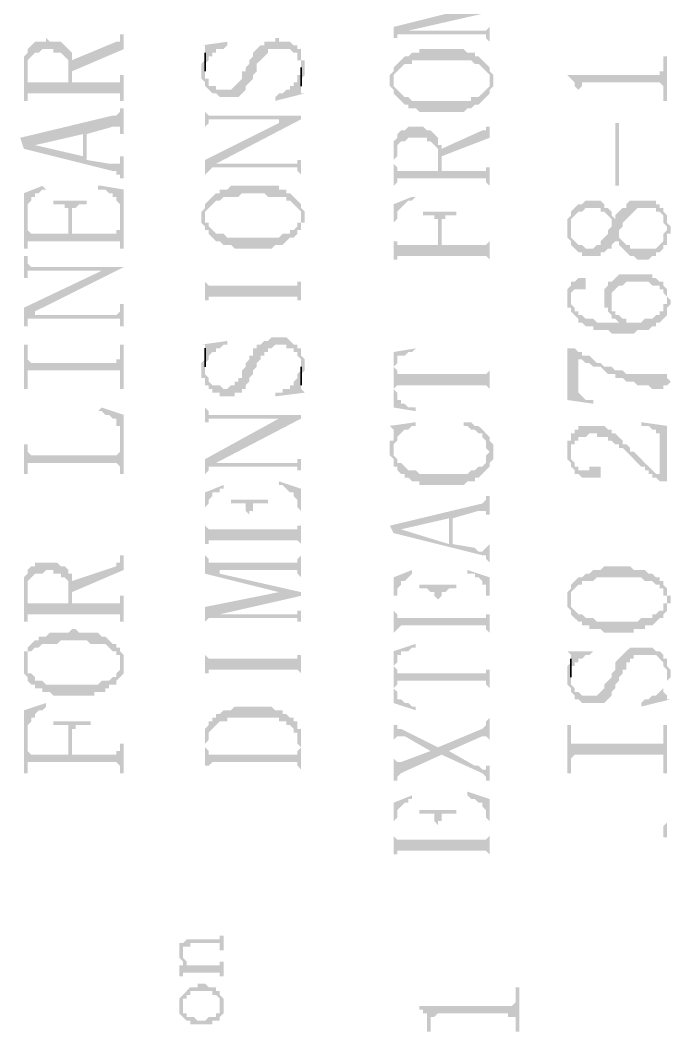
# Model space of a CAD drawing. Header units: inches. Extents: x 3613 to 8393, y -2205 to -794.
# Drawn here: x 7015.81 to 7023.75, y -1537.63 to -1525.27 of the extents above; entities that cross this region are included whole.
import ezdxf

# ---------------------------------------------------------------- set-up
doc = ezdxf.new("R2010")
doc.units = ezdxf.units.IN
doc.header["$MEASUREMENT"] = 0

msp = doc.modelspace()

# ---------------------------------------------------------------- hatches: boundary and pattern name
at = {"transparency": 33554559}
for points in [[(7020.363, -1525.356), (7020.363, -1525.537), (7020.363, -1525.491), (7020.409, -1525.491), (7020.409, -1525.446), (7020.454, -1525.446), (7020.544, -1525.401), (7021.537, -1525.175), (7021.266, -1525.13)], [(7020.454, -1525.446), (7021.492, -1525.446), (7021.492, -1525.491), (7021.492, -1525.491), (7021.537, -1525.537), (7021.537, -1525.311), (7021.537, -1525.356), (7021.537, -1525.356), (7021.492, -1525.401), (7020.544, -1525.401)], [(7016.437, -1525.762), (7016.437, -1525.898), (7017.069, -1525.627), (7017.069, -1525.446), (7017.024, -1525.446), (7017.024, -1525.491), (7017.024, -1525.537), (7016.978, -1525.537)], [(7015.85, -1525.852), (7015.85, -1526.259), (7015.895, -1526.259), (7015.895, -1525.807), (7015.895, -1525.762), (7015.94, -1525.717), (7015.94, -1525.717), (7015.986, -1525.672), (7016.031, -1525.672), (7016.076, -1525.627), (7016.211, -1525.627), (7016.211, -1525.672), (7016.301, -1525.672), (7016.347, -1525.717), (7016.347, -1525.717), (7016.392, -1525.762), (7016.392, -1526.033), (7016.437, -1525.672), (7016.392, -1525.627), (7016.392, -1525.627), (7016.347, -1525.582), (7016.347, -1525.582), (7016.301, -1525.537), (7016.166, -1525.537), (7016.121, -1525.491), (7016.121, -1525.537), (7015.986, -1525.537), (7015.94, -1525.582), (7015.94, -1525.582), (7015.895, -1525.627), (7015.895, -1525.672), (7015.85, -1525.717), (7015.85, -1525.807)], [(7018.017, -1525.898), (7018.017, -1525.988), (7018.062, -1526.033), (7018.062, -1526.078), (7018.062, -1526.078), (7018.107, -1526.123), (7018.107, -1526.123), (7018.152, -1526.168), (7018.197, -1526.168), (7018.242, -1526.213), (7018.468, -1526.213), (7018.513, -1526.168), (7018.513, -1526.168), (7018.558, -1526.123), (7018.558, -1526.078), (7018.603, -1526.033), (7018.603, -1526.033), (7018.648, -1525.988), (7018.648, -1525.943), (7018.693, -1525.898), (7018.693, -1525.807), (7018.739, -1525.762), (7018.739, -1525.762), (7018.784, -1525.717), (7018.784, -1525.717), (7018.829, -1525.672), (7018.829, -1525.627), (7019.1, -1525.627), (7019.145, -1525.672), (7019.19, -1525.672), (7019.19, -1525.762), (7019.235, -1525.762), (7019.235, -1526.033), (7019.235, -1525.988), (7019.235, -1525.988), (7019.28, -1525.943), (7019.28, -1525.852), (7019.28, -1525.762), (7019.235, -1525.762), (7019.235, -1525.627), (7019.19, -1525.627), (7019.19, -1525.582), (7019.145, -1525.582), (7019.1, -1525.537), (7018.964, -1525.537), (7018.964, -1525.491), (7018.919, -1525.491), (7018.919, -1525.537), (7018.784, -1525.537), (7018.784, -1525.582), (7018.739, -1525.582), (7018.693, -1525.627), (7018.693, -1525.627), (7018.648, -1525.672), (7018.648, -1525.717), (7018.603, -1525.762), (7018.603, -1525.807), (7018.558, -1525.852), (7018.558, -1525.898), (7018.513, -1525.898), (7018.513, -1525.988), (7018.468, -1526.033), (7018.468, -1526.033), (7018.423, -1526.078), (7018.423, -1526.078), (7018.378, -1526.123), (7018.197, -1526.123), (7018.197, -1526.078), (7018.107, -1526.078), (7018.107, -1525.988), (7018.062, -1525.988), (7018.062, -1525.717), (7018.062, -1525.762), (7018.062, -1525.762), (7018.017, -1525.807), (7018.017, -1525.852)], [(7018.017, -1525.582), (7018.062, -1525.582), (7018.062, -1525.627), (7018.062, -1525.807), (7018.107, -1525.762), (7018.107, -1525.717), (7018.152, -1525.717), (7018.152, -1525.672), (7018.197, -1525.672), (7018.197, -1525.627), (7018.287, -1525.627), (7018.332, -1525.582), (7018.332, -1525.537)], [(7015.895, -1526.213), (7015.895, -1526.168), (7017.024, -1526.168), (7017.024, -1526.259), (7017.069, -1526.259), (7017.069, -1525.943), (7017.024, -1525.943), (7017.024, -1525.988), (7017.024, -1526.033), (7016.437, -1526.033), (7016.437, -1525.762), (7016.437, -1525.672), (7016.392, -1526.033), (7015.895, -1526.033), (7015.895, -1525.898)], [(7020.363, -1525.852), (7020.363, -1526.033), (7020.363, -1525.988), (7020.363, -1525.943), (7020.409, -1525.898), (7020.409, -1525.898), (7020.454, -1525.852), (7020.454, -1525.852), (7020.499, -1525.807), (7020.589, -1525.807), (7020.589, -1525.762), (7021.311, -1525.762), (7021.356, -1525.807), (7021.401, -1525.807), (7021.447, -1525.852), (7021.447, -1525.852), (7021.492, -1525.898), (7021.492, -1525.898), (7021.537, -1525.943), (7021.537, -1526.033), (7021.537, -1525.852), (7021.492, -1525.807), (7021.492, -1525.807), (7021.447, -1525.762), (7021.447, -1525.762), (7021.401, -1525.717), (7021.356, -1525.717), (7021.356, -1525.672), (7021.266, -1525.672), (7021.221, -1525.627), (7020.679, -1525.627), (7020.679, -1525.672), (7020.589, -1525.672), (7020.544, -1525.717), (7020.499, -1525.717), (7020.454, -1525.762), (7020.454, -1525.762), (7020.409, -1525.807), (7020.409, -1525.807)], [(7022.485, -1525.943), (7022.485, -1525.943), (7022.53, -1525.988), (7022.53, -1525.988), (7022.575, -1526.033), (7022.575, -1526.078), (7022.575, -1526.078), (7022.62, -1526.123), (7022.62, -1526.259), (7022.62, -1526.123), (7022.665, -1526.078), (7022.665, -1526.033), (7023.613, -1526.033), (7023.658, -1526.078), (7023.658, -1526.259), (7023.703, -1526.259), (7023.703, -1525.717), (7023.658, -1525.717), (7023.658, -1525.807), (7023.658, -1525.898), (7023.613, -1525.898), (7023.613, -1525.943), (7023.568, -1525.943)], [(7018.919, -1526.213), (7018.919, -1526.259), (7019.28, -1526.168), (7019.235, -1526.168), (7019.235, -1526.123), (7019.235, -1525.943), (7019.19, -1525.943), (7019.19, -1526.033), (7019.145, -1526.033), (7019.145, -1526.078), (7019.1, -1526.078), (7019.1, -1526.123), (7019.055, -1526.123), (7019.009, -1526.168), (7018.964, -1526.168)], [(7020.318, -1526.033), (7020.318, -1526.078), (7020.363, -1526.123), (7020.363, -1526.168), (7020.409, -1526.213), (7020.409, -1526.213), (7020.454, -1526.259), (7020.454, -1526.259), (7020.499, -1526.304), (7020.544, -1526.304), (7020.544, -1526.349), (7020.634, -1526.349), (7020.679, -1526.394), (7021.221, -1526.394), (7021.266, -1526.349), (7021.311, -1526.349), (7021.356, -1526.304), (7021.401, -1526.304), (7021.447, -1526.259), (7021.447, -1526.259), (7021.492, -1526.213), (7021.492, -1526.213), (7021.537, -1526.168), (7021.537, -1526.123), (7021.537, -1526.123), (7021.582, -1526.078), (7021.582, -1526.033), (7021.582, -1525.943), (7021.537, -1525.898), (7021.537, -1525.852), (7021.537, -1526.033), (7021.537, -1526.078), (7021.492, -1526.123), (7021.492, -1526.123), (7021.447, -1526.168), (7021.447, -1526.168), (7021.401, -1526.213), (7021.311, -1526.213), (7021.311, -1526.259), (7020.589, -1526.259), (7020.544, -1526.213), (7020.499, -1526.213), (7020.454, -1526.168), (7020.454, -1526.168), (7020.409, -1526.123), (7020.409, -1526.123), (7020.363, -1526.078), (7020.363, -1526.033), (7020.363, -1525.852), (7020.363, -1525.898), (7020.363, -1525.898), (7020.318, -1525.943), (7020.318, -1525.988)], [(7015.805, -1526.71), (7015.85, -1526.845), (7015.986, -1526.8), (7016.572, -1526.665), (7016.572, -1526.936), (7016.617, -1526.665), (7016.933, -1526.575), (7017.024, -1526.575), (7017.024, -1526.665), (7017.069, -1526.665), (7017.069, -1526.349), (7017.024, -1526.349), (7017.024, -1526.394), (7017.024, -1526.394), (7016.978, -1526.439), (7016.933, -1526.439)], [(7018.062, -1526.349), (7018.062, -1526.62), (7018.062, -1526.575), (7018.107, -1526.529), (7018.107, -1526.484), (7018.964, -1526.484), (7018.964, -1526.529), (7019.235, -1526.484), (7019.235, -1526.439), (7018.107, -1526.439), (7018.062, -1526.394)], [(7018.062, -1526.981), (7018.062, -1527.206), (7018.062, -1527.161), (7018.107, -1527.116), (7018.107, -1527.116), (7018.152, -1527.071), (7018.197, -1527.026), (7019.235, -1526.484), (7018.964, -1526.529)], [(7020.95, -1526.845), (7020.95, -1526.936), (7021.537, -1526.71), (7021.537, -1526.529), (7021.537, -1526.575), (7021.492, -1526.575), (7021.492, -1526.62), (7021.447, -1526.62)], [(7023.116, -1527.297), (7023.116, -1526.529), (7023.071, -1526.529), (7023.071, -1527.297)], [(7015.85, -1526.845), (7016.933, -1527.116), (7016.978, -1527.116), (7016.978, -1527.161), (7017.024, -1527.161), (7017.024, -1527.206), (7017.069, -1527.206), (7017.069, -1526.936), (7017.024, -1526.936), (7017.024, -1526.981), (7017.024, -1527.026), (7016.888, -1527.026), (7016.617, -1526.981), (7016.617, -1526.665), (7016.572, -1526.936), (7015.986, -1526.8), (7015.986, -1526.8)], [(7020.363, -1526.936), (7020.363, -1527.297), (7020.363, -1526.981), (7020.409, -1526.936), (7020.409, -1526.845), (7020.409, -1526.8), (7020.454, -1526.755), (7020.499, -1526.755), (7020.544, -1526.71), (7020.77, -1526.71), (7020.77, -1526.755), (7020.815, -1526.755), (7020.86, -1526.8), (7020.86, -1526.8), (7020.905, -1526.845), (7020.905, -1526.89), (7020.905, -1527.116), (7020.905, -1526.71), (7020.86, -1526.665), (7020.86, -1526.665), (7020.815, -1526.62), (7020.77, -1526.62), (7020.724, -1526.575), (7020.544, -1526.575), (7020.499, -1526.62), (7020.454, -1526.62), (7020.409, -1526.665), (7020.409, -1526.71), (7020.363, -1526.755), (7020.363, -1526.89)], [(7020.363, -1527.297), (7020.409, -1527.252), (7020.409, -1527.206), (7021.492, -1527.206), (7021.492, -1527.252), (7021.492, -1527.252), (7021.537, -1527.297), (7021.537, -1527.026), (7021.537, -1527.071), (7021.492, -1527.071), (7021.492, -1527.116), (7020.95, -1527.116), (7020.95, -1526.8), (7020.905, -1526.8), (7020.905, -1526.755), (7020.905, -1527.116), (7020.409, -1527.116), (7020.409, -1527.071), (7020.409, -1527.071), (7020.363, -1527.026), (7020.363, -1526.981)], [(7018.152, -1527.071), (7019.19, -1527.071), (7019.19, -1527.116), (7019.19, -1527.116), (7019.235, -1527.161), (7019.235, -1527.206), (7019.235, -1526.936), (7019.235, -1526.981), (7019.19, -1526.981), (7019.19, -1527.026), (7018.197, -1527.026)], [(7015.85, -1527.387), (7015.85, -1528.064), (7015.895, -1528.064), (7015.895, -1527.613), (7015.895, -1527.522), (7015.94, -1527.477), (7015.94, -1527.432), (7015.986, -1527.432), (7015.986, -1527.387), (7016.031, -1527.387), (7016.076, -1527.342), (7016.121, -1527.342), (7016.076, -1527.297)], [(7016.753, -1527.297), (7016.753, -1527.342), (7016.843, -1527.342), (7016.888, -1527.387), (7016.933, -1527.387), (7016.933, -1527.432), (7016.978, -1527.432), (7016.978, -1527.477), (7017.024, -1527.522), (7017.024, -1528.064), (7017.069, -1528.064), (7017.069, -1527.342), (7016.798, -1527.297)], [(7018.062, -1527.522), (7018.062, -1527.658), (7018.062, -1527.613), (7018.062, -1527.613), (7018.107, -1527.567), (7018.107, -1527.567), (7018.152, -1527.522), (7018.152, -1527.522), (7018.197, -1527.477), (7018.242, -1527.477), (7018.287, -1527.432), (7018.468, -1527.432), (7018.513, -1527.387), (7018.784, -1527.387), (7018.829, -1527.432), (7019.055, -1527.432), (7019.055, -1527.477), (7019.1, -1527.477), (7019.145, -1527.522), (7019.145, -1527.522), (7019.19, -1527.567), (7019.19, -1527.567), (7019.235, -1527.613), (7019.235, -1527.658), (7019.235, -1527.522), (7019.19, -1527.477), (7019.19, -1527.477), (7019.145, -1527.432), (7019.145, -1527.432), (7019.1, -1527.387), (7019.055, -1527.387), (7019.055, -1527.342), (7018.964, -1527.342), (7018.964, -1527.297), (7018.378, -1527.297), (7018.332, -1527.342), (7018.242, -1527.342), (7018.242, -1527.387), (7018.197, -1527.387), (7018.152, -1527.432), (7018.152, -1527.432), (7018.107, -1527.477), (7018.107, -1527.477)], [(7020.363, -1527.522), (7020.363, -1528.244), (7020.363, -1527.748), (7020.363, -1527.748), (7020.409, -1527.703), (7020.409, -1527.613), (7020.454, -1527.567), (7020.454, -1527.567), (7020.499, -1527.522), (7020.499, -1527.522), (7020.544, -1527.477), (7020.589, -1527.477), (7020.634, -1527.432), (7020.589, -1527.432)], [(7016.211, -1527.477), (7016.211, -1527.522), (7016.347, -1527.522), (7016.347, -1527.567), (7016.392, -1527.567), (7016.392, -1527.883), (7016.437, -1527.658), (7016.437, -1527.567), (7016.482, -1527.567), (7016.527, -1527.522), (7016.617, -1527.522), (7016.617, -1527.477)], [(7018.017, -1527.658), (7018.017, -1527.748), (7018.062, -1527.793), (7018.062, -1527.838), (7018.107, -1527.838), (7018.107, -1527.883), (7018.152, -1527.929), (7018.152, -1527.929), (7018.197, -1527.974), (7018.242, -1527.974), (7018.287, -1528.019), (7018.378, -1528.019), (7018.423, -1528.064), (7018.874, -1528.064), (7018.919, -1528.019), (7019.009, -1528.019), (7019.055, -1527.974), (7019.055, -1527.974), (7019.1, -1527.929), (7019.145, -1527.929), (7019.19, -1527.883), (7019.19, -1527.838), (7019.235, -1527.838), (7019.235, -1527.748), (7019.28, -1527.748), (7019.28, -1527.658), (7019.28, -1527.613), (7019.235, -1527.567), (7019.235, -1527.522), (7019.235, -1527.703), (7019.235, -1527.748), (7019.19, -1527.748), (7019.19, -1527.793), (7019.145, -1527.838), (7019.1, -1527.838), (7019.1, -1527.883), (7019.009, -1527.883), (7018.964, -1527.929), (7018.332, -1527.929), (7018.287, -1527.883), (7018.197, -1527.883), (7018.152, -1527.838), (7018.152, -1527.838), (7018.107, -1527.793), (7018.107, -1527.748), (7018.062, -1527.748), (7018.062, -1527.522), (7018.062, -1527.567), (7018.017, -1527.613)], [(7022.485, -1527.793), (7022.485, -1527.929), (7022.485, -1527.929), (7022.53, -1527.974), (7022.53, -1528.019), (7022.53, -1528.019), (7022.575, -1528.064), (7022.575, -1528.064), (7022.62, -1528.109), (7022.665, -1528.109), (7022.665, -1528.154), (7022.891, -1528.154), (7022.891, -1528.109), (7022.936, -1528.109), (7022.981, -1528.064), (7023.026, -1528.064), (7023.026, -1528.019), (7023.071, -1527.974), (7023.071, -1527.929), (7023.071, -1527.974), (7023.116, -1527.974), (7023.116, -1527.838), (7023.162, -1527.793), (7023.162, -1527.748), (7023.207, -1527.703), (7023.207, -1527.703), (7023.252, -1527.658), (7023.252, -1527.658), (7023.297, -1527.613), (7023.297, -1527.613), (7023.342, -1527.567), (7023.568, -1527.567), (7023.568, -1527.613), (7023.613, -1527.613), (7023.658, -1527.658), (7023.658, -1527.748), (7023.703, -1527.793), (7023.703, -1528.019), (7023.703, -1527.883), (7023.748, -1527.883), (7023.748, -1527.793), (7023.703, -1527.748), (7023.703, -1527.658), (7023.703, -1527.658), (7023.658, -1527.613), (7023.658, -1527.567), (7023.613, -1527.567), (7023.613, -1527.522), (7023.568, -1527.522), (7023.568, -1527.477), (7023.252, -1527.477), (7023.207, -1527.522), (7023.207, -1527.567), (7023.162, -1527.567), (7023.116, -1527.613), (7023.116, -1527.613), (7023.071, -1527.658), (7023.071, -1527.703), (7023.071, -1527.703), (7023.026, -1527.658), (7023.026, -1527.748), (7023.026, -1527.793), (7022.981, -1527.838), (7022.981, -1527.883), (7022.981, -1527.883), (7022.936, -1527.929), (7022.936, -1527.929), (7022.891, -1527.974), (7022.891, -1528.019), (7022.846, -1528.019), (7022.801, -1528.064), (7022.71, -1528.064), (7022.665, -1528.019), (7022.62, -1528.019), (7022.575, -1527.974), (7022.575, -1527.974), (7022.53, -1527.929), (7022.53, -1527.613), (7022.53, -1527.658), (7022.485, -1527.703), (7022.485, -1527.748), (7022.485, -1527.748)], [(7022.53, -1527.613), (7022.53, -1527.793), (7022.53, -1527.703), (7022.575, -1527.658), (7022.575, -1527.658), (7022.62, -1527.613), (7022.665, -1527.613), (7022.71, -1527.567), (7022.891, -1527.567), (7022.891, -1527.613), (7022.936, -1527.613), (7022.981, -1527.658), (7022.981, -1527.658), (7023.026, -1527.703), (7023.026, -1527.748), (7023.026, -1527.613), (7023.026, -1527.613), (7022.981, -1527.567), (7022.936, -1527.567), (7022.936, -1527.522), (7022.936, -1527.522), (7022.891, -1527.477), (7022.71, -1527.477), (7022.665, -1527.522), (7022.62, -1527.522), (7022.575, -1527.567), (7022.575, -1527.567)], [(7015.895, -1528.064), (7015.895, -1527.974), (7017.024, -1527.974), (7017.024, -1528.019), (7017.024, -1527.793), (7017.024, -1527.838), (7016.978, -1527.838), (7016.978, -1527.883), (7016.437, -1527.883), (7016.437, -1527.658), (7016.392, -1527.883), (7015.94, -1527.883), (7015.895, -1527.838), (7015.895, -1527.613)], [(7020.724, -1527.613), (7020.724, -1527.658), (7020.86, -1527.658), (7020.86, -1527.703), (7020.905, -1527.703), (7020.905, -1528.019), (7020.95, -1527.793), (7020.95, -1527.703), (7020.995, -1527.703), (7020.995, -1527.658), (7021.131, -1527.658), (7021.131, -1527.613)], [(7020.363, -1528.199), (7020.409, -1528.199), (7020.409, -1528.154), (7021.492, -1528.154), (7021.537, -1528.199), (7021.537, -1528.244), (7021.537, -1527.929), (7021.537, -1527.974), (7021.537, -1527.974), (7021.492, -1528.019), (7020.95, -1528.019), (7020.95, -1527.793), (7020.905, -1528.019), (7020.409, -1528.019), (7020.409, -1527.974), (7020.363, -1527.974), (7020.363, -1527.748)], [(7023.116, -1527.974), (7023.116, -1528.019), (7023.162, -1528.064), (7023.162, -1528.064), (7023.207, -1528.109), (7023.207, -1528.109), (7023.252, -1528.154), (7023.297, -1528.154), (7023.342, -1528.199), (7023.478, -1528.199), (7023.523, -1528.154), (7023.568, -1528.154), (7023.568, -1528.109), (7023.613, -1528.109), (7023.658, -1528.064), (7023.658, -1528.019), (7023.703, -1528.019), (7023.703, -1527.838), (7023.703, -1527.838), (7023.658, -1527.883), (7023.658, -1527.974), (7023.658, -1527.974), (7023.613, -1528.019), (7023.613, -1528.019), (7023.568, -1528.064), (7023.252, -1528.064), (7023.252, -1528.019), (7023.207, -1528.019), (7023.162, -1527.974), (7023.162, -1527.974), (7023.116, -1527.929), (7023.116, -1527.929)], [(7015.85, -1528.154), (7015.85, -1528.425), (7015.895, -1528.425), (7015.895, -1528.335), (7016.798, -1528.335), (7017.069, -1528.29), (7015.94, -1528.29), (7015.895, -1528.244), (7015.895, -1528.154)], [(7015.85, -1528.786), (7015.85, -1529.012), (7015.895, -1529.012), (7015.895, -1528.967), (7015.895, -1528.921), (7015.94, -1528.921), (7015.986, -1528.831), (7017.069, -1528.29), (7016.798, -1528.335)], [(7018.062, -1528.29), (7018.062, -1528.876), (7018.062, -1528.696), (7018.107, -1528.696), (7018.107, -1528.651), (7019.19, -1528.651), (7019.19, -1528.696), (7019.235, -1528.696), (7019.235, -1528.876), (7019.235, -1528.29), (7019.235, -1528.47), (7019.19, -1528.47), (7019.19, -1528.515), (7018.107, -1528.515), (7018.062, -1528.47)], [(7022.53, -1528.515), (7022.53, -1528.651), (7022.53, -1528.606), (7022.53, -1528.606), (7022.575, -1528.56), (7022.71, -1528.56), (7022.71, -1528.515), (7022.71, -1528.425), (7022.62, -1528.425), (7022.575, -1528.47), (7022.53, -1528.47)], [(7022.936, -1528.696), (7022.936, -1528.786), (7022.981, -1528.786), (7022.981, -1528.831), (7022.981, -1528.831), (7023.026, -1528.876), (7023.026, -1528.606), (7023.026, -1528.606), (7023.071, -1528.56), (7023.071, -1528.56), (7023.116, -1528.515), (7023.162, -1528.515), (7023.207, -1528.47), (7023.478, -1528.47), (7023.523, -1528.515), (7023.613, -1528.515), (7023.613, -1528.56), (7023.658, -1528.56), (7023.658, -1528.606), (7023.658, -1528.606), (7023.703, -1528.651), (7023.703, -1528.876), (7023.703, -1528.831), (7023.703, -1528.786), (7023.748, -1528.741), (7023.748, -1528.696), (7023.748, -1528.696), (7023.703, -1528.651), (7023.703, -1528.56), (7023.703, -1528.56), (7023.658, -1528.515), (7023.658, -1528.47), (7023.613, -1528.47), (7023.568, -1528.425), (7023.523, -1528.425), (7023.523, -1528.38), (7023.116, -1528.38), (7023.071, -1528.425), (7023.071, -1528.425), (7023.026, -1528.47), (7022.981, -1528.47), (7022.981, -1528.515), (7022.981, -1528.515), (7022.936, -1528.56), (7022.936, -1528.651)], [(7022.485, -1528.651), (7022.485, -1528.696), (7022.485, -1528.786), (7022.53, -1528.786), (7022.53, -1528.831), (7022.575, -1528.876), (7022.575, -1528.876), (7022.62, -1528.921), (7022.62, -1528.967), (7022.665, -1528.967), (7022.71, -1529.012), (7022.801, -1529.012), (7022.801, -1529.057), (7022.981, -1529.057), (7023.026, -1529.102), (7023.297, -1529.102), (7023.342, -1529.057), (7023.478, -1529.057), (7023.523, -1529.012), (7023.568, -1529.012), (7023.568, -1528.967), (7023.613, -1528.967), (7023.658, -1528.921), (7023.658, -1528.921), (7023.703, -1528.876), (7023.703, -1528.696), (7023.703, -1528.741), (7023.658, -1528.741), (7023.658, -1528.831), (7023.613, -1528.831), (7023.613, -1528.876), (7023.568, -1528.876), (7023.523, -1528.921), (7023.432, -1528.921), (7023.387, -1528.967), (7023.207, -1528.967), (7023.207, -1528.921), (7023.162, -1528.921), (7023.116, -1528.967), (7022.846, -1528.967), (7022.801, -1528.921), (7022.71, -1528.921), (7022.665, -1528.876), (7022.62, -1528.876), (7022.62, -1528.831), (7022.575, -1528.831), (7022.575, -1528.786), (7022.53, -1528.741), (7022.53, -1528.515), (7022.485, -1528.56), (7022.485, -1528.606)], [(7015.94, -1528.921), (7017.024, -1528.921), (7017.024, -1529.012), (7017.069, -1529.012), (7017.069, -1528.741), (7017.024, -1528.741), (7017.024, -1528.831), (7017.024, -1528.831), (7016.978, -1528.876), (7015.986, -1528.876), (7015.986, -1528.831)], [(7023.026, -1528.876), (7023.026, -1528.921), (7023.071, -1528.921), (7023.116, -1528.967), (7023.162, -1528.921), (7023.116, -1528.876), (7023.071, -1528.876), (7023.071, -1528.831), (7023.026, -1528.831), (7023.026, -1528.741), (7023.026, -1528.696)], [(7018.017, -1529.508), (7018.017, -1529.644), (7018.062, -1529.644), (7018.062, -1529.734), (7018.107, -1529.734), (7018.107, -1529.779), (7018.152, -1529.779), (7018.152, -1529.824), (7018.242, -1529.824), (7018.242, -1529.869), (7018.423, -1529.869), (7018.423, -1529.824), (7018.513, -1529.824), (7018.513, -1529.779), (7018.558, -1529.779), (7018.558, -1529.734), (7018.558, -1529.734), (7018.603, -1529.689), (7018.603, -1529.644), (7018.648, -1529.598), (7018.648, -1529.553), (7018.693, -1529.508), (7018.693, -1529.463), (7018.739, -1529.418), (7018.739, -1529.373), (7018.784, -1529.373), (7018.784, -1529.328), (7018.829, -1529.328), (7018.829, -1529.282), (7018.874, -1529.282), (7018.919, -1529.237), (7019.055, -1529.237), (7019.055, -1529.282), (7019.145, -1529.282), (7019.145, -1529.328), (7019.19, -1529.328), (7019.19, -1529.373), (7019.19, -1529.373), (7019.235, -1529.418), (7019.235, -1529.689), (7019.235, -1529.598), (7019.28, -1529.553), (7019.28, -1529.508), (7019.28, -1529.418), (7019.235, -1529.373), (7019.235, -1529.328), (7019.235, -1529.282), (7019.19, -1529.282), (7019.19, -1529.237), (7019.145, -1529.237), (7019.1, -1529.192), (7019.1, -1529.192), (7019.055, -1529.147), (7018.874, -1529.147), (7018.829, -1529.192), (7018.784, -1529.192), (7018.739, -1529.237), (7018.693, -1529.237), (7018.693, -1529.282), (7018.648, -1529.282), (7018.648, -1529.373), (7018.603, -1529.373), (7018.603, -1529.418), (7018.558, -1529.463), (7018.558, -1529.508), (7018.513, -1529.553), (7018.513, -1529.644), (7018.468, -1529.644), (7018.468, -1529.689), (7018.423, -1529.689), (7018.423, -1529.734), (7018.378, -1529.734), (7018.332, -1529.779), (7018.287, -1529.779), (7018.242, -1529.734), (7018.152, -1529.734), (7018.107, -1529.689), (7018.107, -1529.644), (7018.062, -1529.598), (7018.062, -1529.328), (7018.062, -1529.418), (7018.017, -1529.463), (7018.017, -1529.463)], [(7015.85, -1529.237), (7015.85, -1529.779), (7015.895, -1529.779), (7015.895, -1529.553), (7017.024, -1529.553), (7017.024, -1529.779), (7017.069, -1529.779), (7017.069, -1529.237), (7017.024, -1529.237), (7017.024, -1529.373), (7017.024, -1529.418), (7016.978, -1529.418), (7016.978, -1529.463), (7015.94, -1529.463), (7015.895, -1529.418), (7015.895, -1529.237)], [(7018.017, -1529.237), (7018.062, -1529.237), (7018.062, -1529.282), (7018.062, -1529.463), (7018.107, -1529.418), (7018.107, -1529.373), (7018.107, -1529.373), (7018.152, -1529.328), (7018.197, -1529.328), (7018.197, -1529.282), (7018.242, -1529.282), (7018.287, -1529.237), (7018.332, -1529.237), (7018.332, -1529.192)], [(7020.363, -1529.328), (7020.363, -1529.508), (7020.363, -1529.508), (7020.409, -1529.463), (7020.409, -1529.418), (7020.409, -1529.373), (7020.499, -1529.373), (7020.544, -1529.328), (7020.589, -1529.328), (7020.634, -1529.282), (7020.634, -1529.282)], [(7022.485, -1529.282), (7022.485, -1529.914), (7022.801, -1529.959), (7022.801, -1529.914), (7022.71, -1529.914), (7022.665, -1529.869), (7022.665, -1529.869), (7022.62, -1529.824), (7022.62, -1529.373), (7022.575, -1529.282), (7022.53, -1529.282)], [(7022.575, -1529.282), (7022.62, -1529.373), (7022.62, -1529.418), (7022.665, -1529.418), (7022.71, -1529.463), (7022.755, -1529.463), (7022.801, -1529.508), (7022.891, -1529.508), (7022.936, -1529.553), (7022.936, -1529.553), (7022.981, -1529.598), (7023.071, -1529.598), (7023.071, -1529.644), (7023.162, -1529.644), (7023.207, -1529.689), (7023.297, -1529.689), (7023.342, -1529.734), (7023.478, -1529.734), (7023.523, -1529.779), (7023.658, -1529.779), (7023.658, -1529.734), (7023.703, -1529.734), (7023.748, -1529.689), (7023.703, -1529.644), (7023.703, -1529.598), (7023.207, -1529.598), (7023.162, -1529.553), (7023.071, -1529.553), (7023.026, -1529.508), (7022.936, -1529.508), (7022.891, -1529.463), (7022.846, -1529.463), (7022.801, -1529.418), (7022.801, -1529.418), (7022.755, -1529.373), (7022.665, -1529.373), (7022.665, -1529.328), (7022.62, -1529.328)], [(7020.363, -1529.328), (7020.363, -1530.005), (7020.634, -1530.05), (7020.634, -1530.005), (7020.544, -1530.005), (7020.499, -1529.959), (7020.454, -1529.959), (7020.454, -1529.914), (7020.409, -1529.914), (7020.409, -1529.824), (7020.363, -1529.779), (7020.363, -1529.508)], [(7020.363, -1529.508), (7020.363, -1529.779), (7020.409, -1529.734), (7021.492, -1529.734), (7021.537, -1529.779), (7021.537, -1529.869), (7021.537, -1529.463), (7021.537, -1529.553), (7021.537, -1529.553), (7021.492, -1529.598), (7020.409, -1529.598), (7020.409, -1529.553)], [(7018.919, -1529.824), (7018.919, -1529.869), (7019.28, -1529.824), (7019.235, -1529.779), (7019.235, -1529.553), (7019.19, -1529.598), (7019.19, -1529.644), (7019.19, -1529.644), (7019.145, -1529.689), (7019.145, -1529.734), (7019.1, -1529.734), (7019.1, -1529.779), (7019.009, -1529.779), (7019.009, -1529.824), (7018.964, -1529.824)], [(7016.753, -1530.05), (7016.798, -1530.05), (7016.843, -1530.095), (7016.888, -1530.095), (7016.933, -1530.14), (7016.978, -1530.14), (7016.978, -1530.23), (7017.024, -1530.23), (7017.024, -1530.817), (7017.069, -1530.817), (7017.069, -1530.095), (7016.798, -1530.005)], [(7018.062, -1529.959), (7018.062, -1530.275), (7018.062, -1530.185), (7018.107, -1530.185), (7018.107, -1530.14), (7019.235, -1530.14), (7019.235, -1530.095), (7018.107, -1530.095), (7018.107, -1530.05), (7018.107, -1530.05), (7018.062, -1530.005)], [(7018.062, -1530.636), (7018.062, -1530.862), (7018.062, -1530.817), (7018.107, -1530.772), (7018.107, -1530.727), (7018.152, -1530.727), (7018.197, -1530.682), (7019.235, -1530.14), (7018.964, -1530.14)], [(7020.318, -1530.23), (7020.318, -1530.23), (7020.363, -1530.275), (7020.363, -1530.682), (7020.363, -1530.456), (7020.409, -1530.411), (7020.409, -1530.366), (7020.409, -1530.366), (7020.454, -1530.321), (7020.454, -1530.321), (7020.499, -1530.275), (7020.544, -1530.275), (7020.589, -1530.23), (7020.634, -1530.23), (7020.634, -1530.185)], [(7021.221, -1530.23), (7021.266, -1530.23), (7021.311, -1530.275), (7021.356, -1530.275), (7021.401, -1530.321), (7021.447, -1530.321), (7021.447, -1530.366), (7021.492, -1530.411), (7021.492, -1530.501), (7021.537, -1530.546), (7021.537, -1530.366), (7021.492, -1530.321), (7021.492, -1530.321), (7021.447, -1530.275), (7021.447, -1530.275), (7021.401, -1530.23), (7021.356, -1530.23), (7021.311, -1530.185), (7021.221, -1530.185)], [(7022.485, -1530.546), (7022.485, -1530.591), (7022.485, -1530.636), (7022.53, -1530.682), (7022.53, -1530.727), (7022.53, -1530.546), (7022.53, -1530.456), (7022.575, -1530.456), (7022.575, -1530.411), (7022.62, -1530.411), (7022.62, -1530.366), (7022.71, -1530.366), (7022.755, -1530.321), (7022.846, -1530.321), (7022.846, -1530.366), (7022.981, -1530.366), (7022.981, -1530.411), (7023.026, -1530.411), (7023.071, -1530.456), (7023.116, -1530.456), (7023.116, -1530.501), (7023.162, -1530.501), (7023.207, -1530.546), (7023.207, -1530.546), (7023.252, -1530.591), (7023.297, -1530.636), (7023.297, -1530.636), (7023.342, -1530.682), (7023.342, -1530.682), (7023.387, -1530.727), (7023.432, -1530.727), (7023.432, -1530.772), (7023.478, -1530.772), (7023.478, -1530.817), (7023.523, -1530.817), (7023.523, -1530.862), (7023.568, -1530.862), (7023.613, -1530.907), (7023.613, -1530.817), (7023.568, -1530.817), (7023.523, -1530.772), (7023.523, -1530.772), (7023.478, -1530.727), (7023.432, -1530.682), (7023.432, -1530.682), (7023.387, -1530.636), (7023.387, -1530.636), (7023.342, -1530.591), (7023.342, -1530.591), (7023.297, -1530.546), (7023.252, -1530.546), (7023.252, -1530.501), (7023.207, -1530.456), (7023.162, -1530.456), (7023.162, -1530.411), (7023.116, -1530.366), (7023.116, -1530.366), (7023.071, -1530.321), (7023.026, -1530.321), (7023.026, -1530.275), (7022.981, -1530.275), (7022.936, -1530.23), (7022.62, -1530.23), (7022.62, -1530.275), (7022.575, -1530.275), (7022.575, -1530.321), (7022.53, -1530.321), (7022.53, -1530.411), (7022.485, -1530.411), (7022.485, -1530.501)], [(7023.387, -1530.185), (7023.387, -1530.23), (7023.478, -1530.23), (7023.523, -1530.275), (7023.568, -1530.275), (7023.568, -1530.321), (7023.613, -1530.321), (7023.613, -1530.907), (7023.703, -1530.907), (7023.703, -1530.23)], [(7020.318, -1530.501), (7020.318, -1530.591), (7020.363, -1530.636), (7020.363, -1530.682), (7020.363, -1530.321), (7020.363, -1530.411), (7020.318, -1530.411), (7020.318, -1530.456)], [(7020.363, -1530.682), (7020.363, -1530.727), (7020.409, -1530.727), (7020.409, -1530.772), (7020.454, -1530.817), (7020.499, -1530.817), (7020.499, -1530.862), (7020.544, -1530.862), (7020.589, -1530.907), (7020.679, -1530.907), (7020.679, -1530.952), (7021.221, -1530.952), (7021.266, -1530.907), (7021.356, -1530.907), (7021.356, -1530.862), (7021.401, -1530.862), (7021.447, -1530.817), (7021.447, -1530.817), (7021.492, -1530.772), (7021.492, -1530.772), (7021.537, -1530.727), (7021.537, -1530.682), (7021.582, -1530.636), (7021.582, -1530.591), (7021.582, -1530.546), (7021.582, -1530.456), (7021.537, -1530.411), (7021.537, -1530.366), (7021.537, -1530.546), (7021.537, -1530.546), (7021.492, -1530.591), (7021.492, -1530.636), (7021.492, -1530.682), (7021.447, -1530.727), (7021.401, -1530.727), (7021.356, -1530.772), (7021.311, -1530.772), (7021.266, -1530.817), (7020.679, -1530.817), (7020.634, -1530.772), (7020.544, -1530.772), (7020.499, -1530.727), (7020.499, -1530.727), (7020.454, -1530.682), (7020.409, -1530.682), (7020.409, -1530.636), (7020.409, -1530.636), (7020.363, -1530.591), (7020.363, -1530.546), (7020.363, -1530.546)], [(7015.85, -1530.456), (7015.85, -1530.817), (7015.895, -1530.817), (7015.895, -1530.727), (7015.895, -1530.682), (7016.978, -1530.682), (7017.024, -1530.727), (7017.024, -1530.772), (7017.024, -1530.501), (7017.024, -1530.546), (7017.024, -1530.546), (7016.978, -1530.591), (7015.94, -1530.591), (7015.895, -1530.546), (7015.895, -1530.456)], [(7018.152, -1530.727), (7019.19, -1530.727), (7019.19, -1530.772), (7019.235, -1530.772), (7019.235, -1530.862), (7019.235, -1530.546), (7019.235, -1530.636), (7019.19, -1530.636), (7019.19, -1530.682), (7018.197, -1530.682)], [(7022.53, -1530.727), (7022.53, -1530.727), (7022.575, -1530.772), (7022.575, -1530.817), (7022.62, -1530.817), (7022.665, -1530.862), (7022.891, -1530.862), (7022.891, -1530.772), (7022.891, -1530.727), (7022.755, -1530.727), (7022.755, -1530.772), (7022.62, -1530.772), (7022.62, -1530.727), (7022.575, -1530.727), (7022.575, -1530.682), (7022.575, -1530.682), (7022.53, -1530.636), (7022.53, -1530.546)], [(7018.062, -1531.043), (7018.062, -1531.72), (7018.062, -1531.223), (7018.062, -1531.223), (7018.107, -1531.178), (7018.107, -1531.133), (7018.152, -1531.088), (7018.152, -1531.043), (7018.242, -1531.043), (7018.242, -1530.998), (7018.287, -1530.998), (7018.287, -1530.952)], [(7018.964, -1530.952), (7019.009, -1530.952), (7019.055, -1530.998), (7019.055, -1530.998), (7019.1, -1531.043), (7019.145, -1531.043), (7019.145, -1531.088), (7019.145, -1531.088), (7019.19, -1531.133), (7019.19, -1531.223), (7019.235, -1531.268), (7019.235, -1531.72), (7019.235, -1530.998), (7018.964, -1530.907)], [(7018.378, -1531.133), (7018.378, -1531.178), (7018.558, -1531.178), (7018.558, -1531.268), (7018.603, -1531.313), (7018.603, -1531.494), (7018.603, -1531.268), (7018.648, -1531.268), (7018.648, -1531.178), (7018.829, -1531.178), (7018.829, -1531.133)], [(7020.318, -1531.449), (7020.363, -1531.539), (7020.454, -1531.494), (7021.04, -1531.359), (7021.04, -1531.674), (7021.086, -1531.359), (7021.401, -1531.268), (7021.492, -1531.268), (7021.492, -1531.313), (7021.537, -1531.313), (7021.537, -1531.359), (7021.537, -1531.043), (7021.537, -1531.088), (7021.492, -1531.088), (7021.492, -1531.133), (7021.492, -1531.133), (7021.447, -1531.178)], [(7018.062, -1531.674), (7018.107, -1531.674), (7018.107, -1531.629), (7019.19, -1531.629), (7019.235, -1531.674), (7019.235, -1531.449), (7019.19, -1531.449), (7019.19, -1531.494), (7018.603, -1531.494), (7018.603, -1531.313), (7018.603, -1531.494), (7018.107, -1531.494), (7018.062, -1531.449), (7018.062, -1531.223)], [(7020.363, -1531.539), (7021.447, -1531.81), (7021.492, -1531.81), (7021.492, -1531.855), (7021.492, -1531.855), (7021.537, -1531.9), (7021.537, -1531.674), (7021.537, -1531.674), (7021.492, -1531.72), (7021.492, -1531.72), (7021.447, -1531.765), (7021.401, -1531.765), (7021.356, -1531.72), (7021.086, -1531.674), (7021.086, -1531.359), (7021.04, -1531.674), (7020.454, -1531.494), (7020.454, -1531.494)], [(7016.437, -1532.126), (7016.437, -1532.261), (7017.069, -1531.99), (7017.069, -1531.81), (7017.024, -1531.81), (7017.024, -1531.855), (7017.024, -1531.9), (7016.978, -1531.9), (7016.978, -1531.945)], [(7018.062, -1531.81), (7018.062, -1532.036), (7018.964, -1532.261), (7018.964, -1532.261), (7019.235, -1532.306), (7019.235, -1532.261), (7018.242, -1532.036), (7018.242, -1531.99), (7018.152, -1531.9), (7018.107, -1531.9), (7018.107, -1531.855), (7018.107, -1531.855), (7018.062, -1531.81)], [(7018.152, -1531.9), (7018.242, -1531.99), (7019.19, -1531.99), (7019.19, -1532.036), (7019.19, -1532.036), (7019.235, -1532.081), (7019.235, -1531.81), (7019.235, -1531.81), (7019.19, -1531.855), (7019.19, -1531.9), (7019.145, -1531.9)], [(7015.85, -1532.216), (7015.85, -1532.622), (7015.895, -1532.622), (7015.895, -1532.171), (7015.895, -1532.126), (7015.94, -1532.081), (7015.94, -1532.081), (7015.986, -1532.036), (7016.076, -1532.036), (7016.121, -1531.99), (7016.211, -1531.99), (7016.211, -1532.036), (7016.301, -1532.036), (7016.301, -1532.081), (7016.347, -1532.081), (7016.392, -1532.126), (7016.392, -1532.397), (7016.437, -1532.036), (7016.392, -1532.036), (7016.392, -1531.99), (7016.347, -1531.945), (7016.301, -1531.945), (7016.256, -1531.9), (7015.986, -1531.9), (7015.986, -1531.945), (7015.94, -1531.945), (7015.895, -1531.99), (7015.895, -1532.036), (7015.85, -1532.081), (7015.85, -1532.126), (7015.85, -1532.171)], [(7020.363, -1532.081), (7020.363, -1532.803), (7020.363, -1532.306), (7020.409, -1532.306), (7020.409, -1532.216), (7020.409, -1532.216), (7020.454, -1532.171), (7020.454, -1532.126), (7020.499, -1532.126), (7020.544, -1532.081), (7020.544, -1532.081), (7020.589, -1532.036), (7020.589, -1531.99)], [(7021.266, -1532.036), (7021.356, -1532.036), (7021.356, -1532.081), (7021.401, -1532.081), (7021.447, -1532.126), (7021.447, -1532.171), (7021.492, -1532.171), (7021.492, -1532.306), (7021.537, -1532.306), (7021.537, -1532.803), (7021.537, -1532.081), (7021.266, -1531.99)], [(7022.53, -1532.171), (7022.53, -1532.351), (7022.53, -1532.261), (7022.53, -1532.261), (7022.575, -1532.216), (7022.575, -1532.216), (7022.62, -1532.171), (7022.665, -1532.171), (7022.665, -1532.126), (7022.801, -1532.126), (7022.846, -1532.081), (7023.387, -1532.081), (7023.432, -1532.126), (7023.523, -1532.126), (7023.568, -1532.171), (7023.613, -1532.171), (7023.613, -1532.216), (7023.658, -1532.216), (7023.658, -1532.306), (7023.703, -1532.306), (7023.703, -1532.351), (7023.703, -1532.216), (7023.658, -1532.171), (7023.658, -1532.126), (7023.613, -1532.126), (7023.613, -1532.081), (7023.568, -1532.081), (7023.523, -1532.036), (7023.478, -1532.036), (7023.432, -1531.99), (7023.297, -1531.99), (7023.252, -1531.945), (7022.936, -1531.945), (7022.891, -1531.99), (7022.801, -1531.99), (7022.755, -1532.036), (7022.71, -1532.036), (7022.665, -1532.081), (7022.62, -1532.081), (7022.575, -1532.126), (7022.575, -1532.126)], [(7015.895, -1532.577), (7015.895, -1532.532), (7017.024, -1532.532), (7017.024, -1532.622), (7017.069, -1532.622), (7017.069, -1532.306), (7017.024, -1532.306), (7017.024, -1532.351), (7017.024, -1532.397), (7016.437, -1532.397), (7016.437, -1532.126), (7016.437, -1532.036), (7016.392, -1532.397), (7015.895, -1532.397), (7015.895, -1532.261)], [(7020.679, -1532.171), (7020.679, -1532.216), (7020.77, -1532.216), (7020.815, -1532.261), (7020.86, -1532.261), (7020.86, -1532.306), (7020.86, -1532.306), (7020.905, -1532.351), (7020.905, -1532.577), (7020.905, -1532.351), (7020.905, -1532.351), (7020.95, -1532.306), (7020.95, -1532.261), (7020.995, -1532.261), (7021.04, -1532.216), (7021.131, -1532.216), (7021.131, -1532.171)], [(7022.485, -1532.351), (7022.485, -1532.397), (7022.485, -1532.442), (7022.53, -1532.487), (7022.53, -1532.532), (7022.575, -1532.577), (7022.575, -1532.577), (7022.62, -1532.622), (7022.665, -1532.622), (7022.665, -1532.667), (7022.755, -1532.667), (7022.755, -1532.713), (7022.891, -1532.713), (7022.936, -1532.758), (7023.297, -1532.758), (7023.297, -1532.713), (7023.432, -1532.713), (7023.432, -1532.667), (7023.523, -1532.667), (7023.568, -1532.622), (7023.568, -1532.622), (7023.613, -1532.577), (7023.658, -1532.577), (7023.658, -1532.532), (7023.703, -1532.487), (7023.703, -1532.397), (7023.748, -1532.397), (7023.748, -1532.306), (7023.703, -1532.306), (7023.703, -1532.216), (7023.703, -1532.351), (7023.703, -1532.397), (7023.658, -1532.397), (7023.658, -1532.487), (7023.613, -1532.487), (7023.568, -1532.532), (7023.523, -1532.532), (7023.523, -1532.577), (7023.387, -1532.577), (7023.342, -1532.622), (7022.846, -1532.622), (7022.801, -1532.577), (7022.71, -1532.577), (7022.665, -1532.532), (7022.62, -1532.532), (7022.575, -1532.487), (7022.575, -1532.487), (7022.53, -1532.442), (7022.53, -1532.397), (7022.53, -1532.171), (7022.53, -1532.216), (7022.485, -1532.261), (7022.485, -1532.306)], [(7018.062, -1532.442), (7018.062, -1532.667), (7018.062, -1532.622), (7018.062, -1532.622), (7018.107, -1532.577), (7018.152, -1532.577), (7018.242, -1532.532), (7019.235, -1532.306), (7018.964, -1532.261)], [(7020.363, -1532.758), (7020.409, -1532.713), (7020.409, -1532.713), (7020.454, -1532.667), (7021.492, -1532.667), (7021.492, -1532.713), (7021.492, -1532.713), (7021.537, -1532.758), (7021.537, -1532.487), (7021.537, -1532.532), (7021.492, -1532.532), (7021.492, -1532.577), (7020.905, -1532.577), (7020.905, -1532.351), (7020.905, -1532.577), (7020.409, -1532.577), (7020.409, -1532.532), (7020.409, -1532.532), (7020.363, -1532.487), (7020.363, -1532.306)], [(7018.152, -1532.577), (7019.19, -1532.577), (7019.19, -1532.622), (7019.235, -1532.622), (7019.235, -1532.667), (7019.235, -1532.442), (7019.235, -1532.487), (7019.19, -1532.487), (7019.19, -1532.532), (7018.242, -1532.532)], [(7015.895, -1532.983), (7015.895, -1533.119), (7015.895, -1533.074), (7015.895, -1532.983), (7015.94, -1532.983), (7015.986, -1532.938), (7016.031, -1532.938), (7016.076, -1532.893), (7016.256, -1532.893), (7016.301, -1532.848), (7016.617, -1532.848), (7016.663, -1532.893), (7016.843, -1532.893), (7016.888, -1532.938), (7016.888, -1532.938), (7016.933, -1532.983), (7016.978, -1532.983), (7016.978, -1533.028), (7017.024, -1533.028), (7017.024, -1533.119), (7017.024, -1532.938), (7016.978, -1532.938), (7016.978, -1532.893), (7016.933, -1532.893), (7016.888, -1532.848), (7016.888, -1532.848), (7016.843, -1532.803), (7016.798, -1532.803), (7016.753, -1532.758), (7016.527, -1532.758), (7016.482, -1532.713), (7016.437, -1532.713), (7016.392, -1532.758), (7016.166, -1532.758), (7016.121, -1532.803), (7016.031, -1532.803), (7016.031, -1532.848), (7015.986, -1532.848), (7015.94, -1532.893), (7015.895, -1532.938), (7015.895, -1532.938)], [(7018.062, -1532.848), (7018.062, -1533.435), (7018.062, -1533.254), (7018.107, -1533.254), (7018.107, -1533.209), (7019.19, -1533.209), (7019.235, -1533.254), (7019.235, -1533.435), (7019.235, -1532.848), (7019.235, -1533.028), (7019.19, -1533.028), (7019.19, -1533.074), (7018.107, -1533.074), (7018.062, -1533.028)], [(7015.85, -1533.119), (7015.85, -1533.209), (7015.85, -1533.254), (7015.895, -1533.299), (7015.895, -1533.344), (7015.94, -1533.39), (7015.986, -1533.39), (7015.986, -1533.435), (7016.076, -1533.435), (7016.076, -1533.48), (7016.166, -1533.48), (7016.211, -1533.525), (7016.708, -1533.525), (7016.708, -1533.48), (7016.843, -1533.48), (7016.843, -1533.435), (7016.888, -1533.435), (7016.888, -1533.39), (7016.978, -1533.39), (7016.978, -1533.344), (7017.024, -1533.299), (7017.024, -1533.299), (7017.069, -1533.254), (7017.069, -1533.209), (7017.069, -1533.119), (7017.069, -1533.028), (7017.069, -1533.028), (7017.024, -1532.983), (7017.024, -1533.119), (7017.024, -1533.209), (7017.024, -1533.209), (7016.978, -1533.254), (7016.978, -1533.299), (7016.933, -1533.299), (7016.888, -1533.344), (7016.798, -1533.344), (7016.753, -1533.39), (7016.121, -1533.39), (7016.076, -1533.344), (7015.986, -1533.344), (7015.986, -1533.299), (7015.94, -1533.254), (7015.895, -1533.254), (7015.895, -1533.209), (7015.895, -1532.983), (7015.85, -1532.983)], [(7020.363, -1532.983), (7020.363, -1533.164), (7020.363, -1533.164), (7020.409, -1533.119), (7020.409, -1533.028), (7020.454, -1533.028), (7020.454, -1532.983), (7020.544, -1532.983), (7020.589, -1532.938), (7020.634, -1532.938), (7020.634, -1532.893)], [(7020.363, -1532.983), (7020.363, -1533.615), (7020.634, -1533.705), (7020.634, -1533.66), (7020.589, -1533.66), (7020.544, -1533.615), (7020.499, -1533.615), (7020.454, -1533.57), (7020.409, -1533.57), (7020.409, -1533.525), (7020.409, -1533.48), (7020.363, -1533.435), (7020.363, -1533.164)], [(7022.485, -1533.299), (7022.485, -1533.344), (7022.485, -1533.39), (7022.53, -1533.435), (7022.53, -1533.48), (7022.53, -1533.48), (7022.575, -1533.525), (7022.575, -1533.57), (7022.62, -1533.57), (7022.665, -1533.615), (7022.936, -1533.615), (7022.981, -1533.57), (7022.981, -1533.57), (7023.026, -1533.525), (7023.026, -1533.48), (7023.071, -1533.435), (7023.071, -1533.39), (7023.116, -1533.344), (7023.116, -1533.299), (7023.162, -1533.254), (7023.162, -1533.209), (7023.207, -1533.209), (7023.207, -1533.119), (7023.252, -1533.119), (7023.252, -1533.074), (7023.297, -1533.074), (7023.297, -1533.028), (7023.568, -1533.028), (7023.613, -1533.074), (7023.613, -1533.074), (7023.658, -1533.119), (7023.658, -1533.164), (7023.658, -1533.164), (7023.703, -1533.209), (7023.703, -1533.435), (7023.703, -1533.39), (7023.703, -1533.344), (7023.748, -1533.299), (7023.748, -1533.254), (7023.748, -1533.209), (7023.703, -1533.164), (7023.703, -1533.074), (7023.658, -1533.074), (7023.658, -1533.028), (7023.613, -1532.983), (7023.568, -1532.983), (7023.523, -1532.938), (7023.252, -1532.938), (7023.207, -1532.983), (7023.207, -1532.983), (7023.162, -1533.028), (7023.162, -1533.028), (7023.116, -1533.074), (7023.116, -1533.074), (7023.071, -1533.119), (7023.071, -1533.209), (7023.026, -1533.254), (7023.026, -1533.299), (7022.981, -1533.344), (7022.981, -1533.344), (7022.936, -1533.39), (7022.936, -1533.435), (7022.936, -1533.435), (7022.891, -1533.48), (7022.891, -1533.48), (7022.846, -1533.525), (7022.665, -1533.525), (7022.62, -1533.48), (7022.575, -1533.48), (7022.575, -1533.435), (7022.53, -1533.39), (7022.53, -1533.119), (7022.485, -1533.164), (7022.485, -1533.254)], [(7022.485, -1532.983), (7022.485, -1532.983), (7022.53, -1533.028), (7022.53, -1533.209), (7022.53, -1533.164), (7022.575, -1533.164), (7022.575, -1533.119), (7022.62, -1533.119), (7022.62, -1533.074), (7022.665, -1533.074), (7022.71, -1533.028), (7022.755, -1533.028), (7022.801, -1532.983), (7022.755, -1532.983)], [(7020.363, -1533.164), (7020.363, -1533.435), (7020.409, -1533.39), (7020.409, -1533.344), (7021.492, -1533.344), (7021.492, -1533.39), (7021.492, -1533.39), (7021.537, -1533.435), (7021.537, -1533.48), (7021.537, -1533.119), (7021.537, -1533.209), (7021.492, -1533.209), (7021.492, -1533.254), (7020.409, -1533.254), (7020.409, -1533.209)], [(7023.387, -1533.615), (7023.387, -1533.66), (7023.748, -1533.57), (7023.703, -1533.57), (7023.703, -1533.525), (7023.703, -1533.525), (7023.658, -1533.48), (7023.658, -1533.344), (7023.658, -1533.39), (7023.658, -1533.435), (7023.613, -1533.48), (7023.613, -1533.48), (7023.568, -1533.525), (7023.523, -1533.525), (7023.478, -1533.57), (7023.432, -1533.57)], [(7015.85, -1533.705), (7015.85, -1534.473), (7015.895, -1534.473), (7015.895, -1533.976), (7015.895, -1533.886), (7015.895, -1533.886), (7015.94, -1533.841), (7015.94, -1533.796), (7015.986, -1533.796), (7015.986, -1533.751), (7016.031, -1533.705), (7016.076, -1533.705), (7016.121, -1533.66), (7016.121, -1533.615)], [(7018.062, -1534.157), (7018.062, -1534.473), (7018.062, -1534.112), (7018.107, -1534.066), (7018.107, -1533.976), (7018.152, -1533.931), (7018.152, -1533.931), (7018.197, -1533.886), (7018.197, -1533.886), (7018.242, -1533.841), (7018.332, -1533.841), (7018.332, -1533.796), (7018.964, -1533.796), (7018.964, -1533.841), (7019.055, -1533.841), (7019.055, -1533.886), (7019.1, -1533.886), (7019.145, -1533.931), (7019.145, -1533.976), (7019.19, -1533.976), (7019.19, -1534.112), (7019.19, -1534.112), (7019.235, -1534.157), (7019.235, -1534.473), (7019.235, -1534.066), (7019.235, -1533.931), (7019.19, -1533.931), (7019.19, -1533.841), (7019.145, -1533.841), (7019.145, -1533.796), (7019.1, -1533.796), (7019.055, -1533.751), (7019.009, -1533.751), (7019.009, -1533.705), (7018.919, -1533.705), (7018.874, -1533.66), (7018.423, -1533.66), (7018.378, -1533.705), (7018.287, -1533.705), (7018.242, -1533.751), (7018.197, -1533.751), (7018.197, -1533.796), (7018.152, -1533.796), (7018.152, -1533.841), (7018.107, -1533.841), (7018.107, -1533.886), (7018.062, -1533.931), (7018.062, -1533.976), (7018.062, -1534.112)], [(7016.211, -1533.841), (7016.211, -1533.886), (7016.392, -1533.886), (7016.392, -1534.247), (7016.437, -1534.021), (7016.437, -1533.931), (7016.482, -1533.931), (7016.482, -1533.886), (7016.663, -1533.886), (7016.663, -1533.841)], [(7020.363, -1534.292), (7020.363, -1534.608), (7020.363, -1534.563), (7020.409, -1534.563), (7020.409, -1534.518), (7020.409, -1534.518), (7020.454, -1534.473), (7020.95, -1534.247), (7021.04, -1534.202), (7021.447, -1534.021), (7021.492, -1534.021), (7021.537, -1534.066), (7021.537, -1534.112), (7021.537, -1533.796), (7021.537, -1533.796), (7021.492, -1533.841), (7021.492, -1533.886), (7021.492, -1533.886), (7021.447, -1533.931), (7020.905, -1534.157), (7020.815, -1534.202), (7020.454, -1534.337), (7020.409, -1534.337), (7020.363, -1534.292)], [(7020.363, -1533.841), (7020.363, -1534.112), (7020.363, -1534.066), (7020.409, -1534.021), (7020.499, -1534.021), (7020.815, -1534.202), (7020.905, -1534.157), (7020.454, -1533.931), (7020.409, -1533.931), (7020.409, -1533.886), (7020.363, -1533.886)], [(7015.895, -1534.428), (7015.895, -1534.382), (7015.895, -1534.337), (7016.978, -1534.337), (7017.024, -1534.382), (7017.024, -1534.473), (7017.069, -1534.473), (7017.069, -1534.112), (7017.024, -1534.112), (7017.024, -1534.202), (7016.978, -1534.202), (7016.978, -1534.247), (7016.437, -1534.247), (7016.437, -1534.021), (7016.392, -1534.247), (7015.94, -1534.247), (7015.895, -1534.202), (7015.895, -1533.976)], [(7022.485, -1533.886), (7022.485, -1534.473), (7022.53, -1534.473), (7022.53, -1534.292), (7022.53, -1534.292), (7022.575, -1534.247), (7023.658, -1534.247), (7023.658, -1534.473), (7023.703, -1534.473), (7023.703, -1533.886), (7023.658, -1533.886), (7023.658, -1534.066), (7023.658, -1534.112), (7022.53, -1534.112), (7022.53, -1533.886)], [(7018.062, -1534.428), (7018.062, -1534.382), (7018.107, -1534.382), (7018.152, -1534.337), (7019.19, -1534.337), (7019.19, -1534.382), (7019.19, -1534.382), (7019.235, -1534.428), (7019.235, -1534.157), (7019.19, -1534.202), (7019.19, -1534.247), (7018.107, -1534.247), (7018.107, -1534.202), (7018.107, -1534.202), (7018.062, -1534.157)], [(7020.95, -1534.247), (7021.447, -1534.473), (7021.447, -1534.473), (7021.492, -1534.518), (7021.492, -1534.563), (7021.537, -1534.563), (7021.537, -1534.608), (7021.537, -1534.337), (7021.537, -1534.382), (7021.492, -1534.382), (7021.492, -1534.428), (7021.447, -1534.428), (7021.401, -1534.382), (7021.356, -1534.382), (7021.04, -1534.202)], [(7021.266, -1534.743), (7021.266, -1534.743), (7021.311, -1534.789), (7021.356, -1534.789), (7021.401, -1534.834), (7021.447, -1534.834), (7021.447, -1534.879), (7021.447, -1534.879), (7021.492, -1534.924), (7021.492, -1535.014), (7021.537, -1535.059), (7021.537, -1535.511), (7021.537, -1534.789), (7021.266, -1534.698)], [(7020.363, -1534.834), (7020.363, -1535.511), (7020.363, -1535.059), (7020.409, -1535.014), (7020.409, -1534.924), (7020.454, -1534.879), (7020.454, -1534.879), (7020.499, -1534.834), (7020.544, -1534.834), (7020.544, -1534.789), (7020.589, -1534.789), (7020.589, -1534.743)], [(7020.679, -1534.924), (7020.679, -1534.969), (7020.86, -1534.969), (7020.86, -1535.014), (7020.86, -1535.059), (7020.905, -1535.105), (7020.905, -1535.285), (7020.905, -1535.059), (7020.95, -1535.059), (7020.95, -1534.969), (7021.131, -1534.969), (7021.131, -1534.924)], [(7020.363, -1535.466), (7020.409, -1535.466), (7020.409, -1535.42), (7021.492, -1535.42), (7021.537, -1535.466), (7021.537, -1535.24), (7021.537, -1535.24), (7021.492, -1535.285), (7020.905, -1535.285), (7020.905, -1535.105), (7020.905, -1535.285), (7020.409, -1535.285), (7020.363, -1535.24), (7020.363, -1535.059)], [(7023.658, -1535.121), (7023.658, -1535.257), (7023.703, -1535.257), (7023.703, -1535.031), (7023.703, -1535.076)], [(7017.746, -1536.639), (7017.746, -1536.684), (7017.746, -1536.729), (7017.746, -1536.729), (7017.791, -1536.774), (7017.791, -1536.82), (7017.836, -1536.82), (7017.836, -1536.774), (7017.836, -1536.774), (7017.791, -1536.729), (7017.791, -1536.684), (7017.791, -1536.549), (7017.746, -1536.549), (7017.746, -1536.594)], [(7017.791, -1536.549), (7017.791, -1536.684), (7017.791, -1536.639), (7017.791, -1536.594), (7017.881, -1536.594), (7017.881, -1536.549), (7018.242, -1536.549), (7018.242, -1536.594), (7018.242, -1536.639), (7018.287, -1536.639), (7018.287, -1536.458), (7018.242, -1536.458), (7018.242, -1536.504), (7017.836, -1536.504), (7017.791, -1536.549)], [(7017.746, -1536.82), (7017.746, -1536.865), (7017.746, -1536.91), (7017.746, -1536.955), (7017.791, -1536.955), (7017.791, -1536.91), (7018.242, -1536.91), (7018.242, -1536.955), (7018.287, -1536.955), (7018.287, -1536.774), (7018.242, -1536.774), (7018.242, -1536.82), (7017.836, -1536.82)], [(7017.791, -1537.181), (7017.791, -1537.316), (7017.791, -1537.271), (7017.791, -1537.226), (7017.836, -1537.226), (7017.836, -1537.181), (7017.881, -1537.181), (7017.881, -1537.135), (7018.152, -1537.135), (7018.152, -1537.181), (7018.197, -1537.181), (7018.242, -1537.226), (7018.242, -1537.271), (7018.242, -1537.316), (7018.287, -1537.406), (7018.287, -1537.361), (7018.287, -1537.316), (7018.287, -1537.271), (7018.287, -1537.226), (7018.287, -1537.226), (7018.242, -1537.181), (7018.242, -1537.135), (7018.197, -1537.135), (7018.197, -1537.09), (7018.107, -1537.09), (7018.062, -1537.045), (7017.971, -1537.045), (7017.971, -1537.09), (7017.881, -1537.09), (7017.836, -1537.135), (7017.836, -1537.135), (7017.791, -1537.181)], [(7017.746, -1537.316), (7017.746, -1537.361), (7017.746, -1537.406), (7017.746, -1537.406), (7017.791, -1537.451), (7017.791, -1537.451), (7017.836, -1537.497), (7017.881, -1537.497), (7017.881, -1537.542), (7018.152, -1537.542), (7018.152, -1537.497), (7018.242, -1537.497), (7018.242, -1537.451), (7018.242, -1537.451), (7018.287, -1537.406), (7018.242, -1537.316), (7018.242, -1537.361), (7018.242, -1537.406), (7018.197, -1537.406), (7018.197, -1537.451), (7018.107, -1537.451), (7018.062, -1537.497), (7017.971, -1537.497), (7017.926, -1537.451), (7017.836, -1537.451), (7017.836, -1537.406), (7017.791, -1537.406), (7017.791, -1537.361), (7017.791, -1537.316), (7017.791, -1537.181), (7017.746, -1537.226), (7017.746, -1537.271), (7017.746, -1537.271)], [(7020.679, -1537.316), (7020.679, -1537.361), (7020.724, -1537.361), (7020.724, -1537.406), (7020.77, -1537.406), (7020.77, -1537.542), (7020.77, -1537.632), (7020.815, -1537.632), (7020.815, -1537.451), (7020.86, -1537.451), (7020.905, -1537.406), (7021.762, -1537.406), (7021.762, -1537.451), (7021.853, -1537.451), (7021.853, -1537.542), (7021.853, -1537.632), (7021.898, -1537.632), (7021.898, -1537.09), (7021.853, -1537.09), (7021.853, -1537.271), (7021.853, -1537.271), (7021.808, -1537.316), (7021.762, -1537.316)]]:
    msp.add_hatch(color=256, dxfattribs=at).paths.add_polyline_path(points)

# ---------------------------------------------------------------- linework, layer by layer
for points in [[(7018.062, -1525.717), (7018.062, -1525.898), (7018.062, -1525.672), (7018.062, -1525.672)], [(7019.235, -1525.943), (7019.235, -1526.078), (7019.235, -1525.852), (7019.235, -1525.898)], [(7018.062, -1529.328), (7018.062, -1529.508), (7018.062, -1529.282)], [(7019.235, -1529.553), (7019.235, -1529.734), (7019.235, -1529.689), (7019.235, -1529.508)], [(7022.53, -1533.119), (7022.53, -1533.299), (7022.53, -1533.074), (7022.53, -1533.074)]]:
    msp.add_lwpolyline(points, close=True)

doc.saveas('drawing.dxf')
